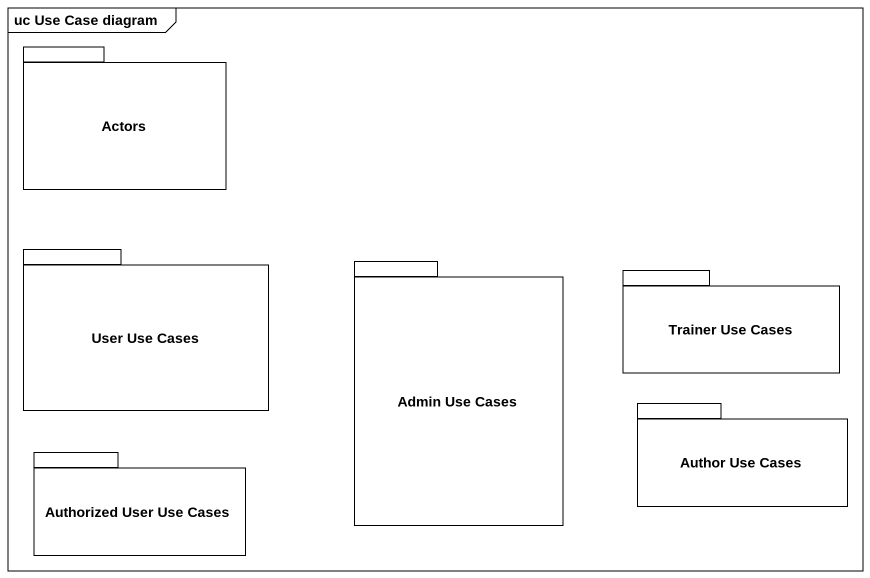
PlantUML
@startuml
mainframe uc Use Case diagram
package Actors {
}
package "User Use Cases" as User_Use_Cases {
}
package "Admin Use Cases" as Admin_Use_Cases {
}
package "Trainer Use Cases" as Trainer_Use_Cases {
}
package "Author Use Cases" as Author_Use_Cases {
}
package "Authorized User Use Cases" as Authorized_User_Use_Cases {
}
@enduml
